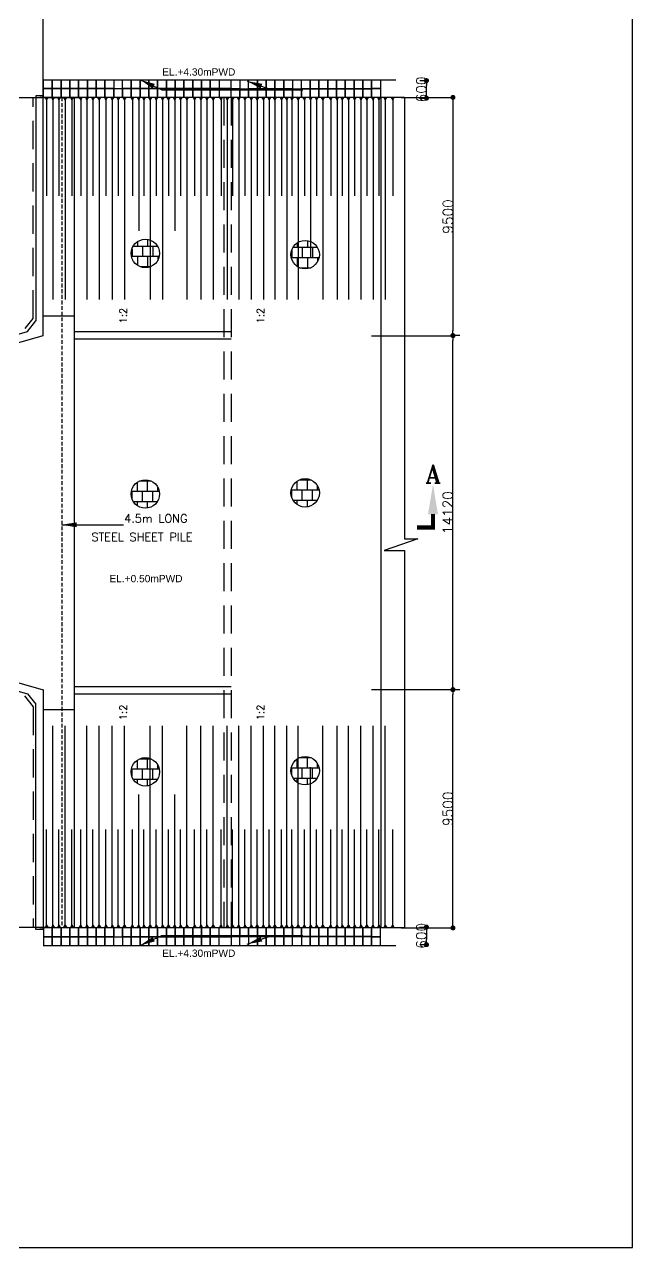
# Model space of a CAD drawing. Header units: metres. Extents: x -98554 to 27544620, y -161930 to 5264560.
# Drawn here: x -18465 to 5763, y 246363 to 295119 of the extents above; entities that cross this region are included whole.
import ezdxf

# ---------------------------------------------------------------- set-up
doc = ezdxf.new("R2010")
doc.units = ezdxf.units.M
doc.header["$LTSCALE"] = 15
doc.header["$MEASUREMENT"] = 0
for name, pattern in [('2-2', [50, 25, -25]), ('DASHED', [0.75, 0.5, -0.25]), ('DASHED2', [0.375, 0.25, -0.125])]:
    doc.linetypes.add(name, pattern=pattern)
doc.layers.get('0').update_dxf_attribs({"linetype": 'CONTINUOUS'})
doc.layers.get('Defpoints').update_dxf_attribs({"linetype": 'CONTINUOUS'})
for name, color, linetype in [('Dotted line', 7, 'DASHED'), ('LINE', 7, 'CONTINUOUS'), ('SLOPECON', 12, 'CONTINUOUS')]:
    doc.layers.add(name, color=color, linetype=linetype)
doc.layers.add('lline', color=102, linetype='CONTINUOUS', lineweight=20)
doc.layers.add('Rod', color=245, linetype='CONTINUOUS', lineweight=40)
doc.styles.add('BIG', font='ROMANT.SHX')
doc.styles.add('NASIR', font='romant.shx')
doc.styles.add('ROMAN_SIMPLEX', font='ROMANS')
doc.styles.get("Standard").update_dxf_attribs({"font": 'arial.ttf'})
doc.dimstyles.new('3', dxfattribs={"dimtxt": 225, "dimasz": 150, "dimexe": 225, "dimexo": 610, "dimgap": 9, "dimtad": 0, "dimdec": 0, "dimzin": 0, "dimdsep": 46, "dimtxsty": 'Standard', "dimblk": 'DOT', "dimcen": 0, "dimclrd": 5, "dimclrt": 1, "dimadec": 0, "dimazin": 0, "dimtfac": 1, "dimtdec": 0, "dimtofl": 0, "dimtmove": 2, "dimatfit": 3, "dimfxl": 1, "dimtolj": 1, "dimtzin": 0, "dimarcsym": 0})
doc.dimstyles.new('ISO-25', dxfattribs={"dimtxt": 250, "dimasz": 2.5, "dimexe": 1.25, "dimexo": 0.625, "dimtad": 1, "dimtxsty": 'BIG', "dimcen": 2.5, "dimadec": 0, "dimazin": 0, "dimtfac": 1, "dimtmove": 0, "dimatfit": 3, "dimfxl": 1, "dimarcsym": 0})
doc.dimstyles.get("Standard").update_dxf_attribs({"dimtxt": 250, "dimasz": 2, "dimexe": 0.18, "dimexo": 0.0625, "dimgap": 0.09, "dimtad": 0, "dimtih": 1, "dimtoh": 1, "dimzin": 0, "dimdsep": 46, "dimtxsty": 'ROMAN_SIMPLEX', "dimcen": 0.09, "dimadec": 0, "dimazin": 0, "dimtfac": 1, "dimtofl": 0, "dimtmove": 0, "dimatfit": 3, "dimfxl": 1, "dimtolj": 1, "dimtzin": 0, "dimarcsym": 0})

# ---------------------------------------------------------------- blocks, each defined once
blk = doc.blocks.new('_Dot')
at = {"color": 0, "linetype": 'ByBlock', "lineweight": -2}
blk.add_line((-0.5, 0), (-1, 0), dxfattribs=at)
at = {"color": 0, "linetype": 'ByBlock', "const_width": 0.5}
blk.add_lwpolyline([(-0.25, 0, 1), (0.25, 0, 1)], format="xyb", close=True, dxfattribs=at)
blk = doc.blocks.new('*D3032')
at = {"color": 0, "lineweight": -2}
for p, q in [((-2721, 259137), (-2446, 259137)), ((-2447, 258937), (-2447, 258637)), ((-2712, 258437), (-2446, 258437))]:
    blk.add_line(p, q, dxfattribs=at)
at = {"layer": 'Defpoints', "color": 0}
for p in [(-2721, 259137), (-2712, 258437), (-2447, 258437)]:
    blk.add_point(p, dxfattribs=at)
at = {"color": 0, "lineweight": -2, "xscale": 200, "yscale": 200, "zscale": 200}
for p, rotation in [((-2447, 259137), 90), ((-2447, 258437), 270)]:
    blk.add_blockref('_Dot', p, dxfattribs=dict(at, rotation=rotation))
at = {"color": 0, "insert": (-2648, 258787), "char_height": 400, "attachment_point": 5, "rotation": 90, "style": 'BIG'}
blk.add_mtext('600', dxfattribs=at)
blk = doc.blocks.new('*X11')
at = {"color": 0}
for p, q in [((19840, 640), (19840, 912)), ((19924, 960), (20274, 960)), ((20000, 960), (20000, 985)), ((20160, 640), (20160, 960)), ((20480, 640), (20480, 781)), ((19664, 640), (20535, 640)), ((19680, 403), (19680, 640)), ((20000, 320), (20000, 640)), ((20320, 320), (20320, 640)), ((19720, 320), (20479, 320)), ((19840, 190), (19840, 320)), ((20160, 111), (20160, 320))]:
    blk.add_line(p, q, dxfattribs=at)
blk = doc.blocks.new('*D3030')
at = {"color": 0, "lineweight": -2}
for p, q in [((-4633, 268605), (-1391, 268605)), ((-1392, 259305), (-1392, 268405)), ((-3449, 259105), (-1391, 259105))]:
    blk.add_line(p, q, dxfattribs=at)
at = {"layer": 'Defpoints', "color": 0}
for p in [(-4633, 268605), (-1392, 268605), (-3449, 259105)]:
    blk.add_point(p, dxfattribs=at)
at = {"color": 0, "lineweight": -2, "xscale": 200, "yscale": 200, "zscale": 200}
for p, rotation in [((-1392, 268605), 90), ((-1392, 259105), 270)]:
    blk.add_blockref('_Dot', p, dxfattribs=dict(at, rotation=rotation))
at = {"color": 0, "insert": (-1593, 263855), "char_height": 400, "attachment_point": 5, "rotation": 90, "style": 'BIG'}
blk.add_mtext('9500', dxfattribs=at)
blk = doc.blocks.new('*D3031')
at = {"color": 0, "lineweight": -2}
for p, q in [((-2712, 292880), (-2446, 292880)), ((-2447, 292381), (-2447, 292680)), ((-2721, 292181), (-2446, 292181))]:
    blk.add_line(p, q, dxfattribs=at)
at = {"layer": 'Defpoints', "color": 0}
for p in [(-2712, 292880), (-2447, 292880), (-2721, 292181)]:
    blk.add_point(p, dxfattribs=at)
at = {"color": 0, "lineweight": -2, "xscale": 200, "yscale": 200, "zscale": 200}
for p, rotation in [((-2447, 292880), 90), ((-2447, 292181), 270)]:
    blk.add_blockref('_Dot', p, dxfattribs=dict(at, rotation=rotation))
at = {"color": 0, "insert": (-2648, 292530), "char_height": 400, "attachment_point": 5, "rotation": 90, "style": 'BIG'}
blk.add_mtext('600', dxfattribs=at)
blk = doc.blocks.new('*D3028')
at = {"color": 0, "lineweight": -2}
for p, q in [((-1124, 282719), (-1396, 282719)), ((-1395, 268799), (-1395, 282519)), ((-1124, 268599), (-1396, 268599))]:
    blk.add_line(p, q, dxfattribs=at)
at = {"layer": 'Defpoints', "color": 0}
for p in [(-1395, 282719), (-1124, 282719), (-1124, 268599)]:
    blk.add_point(p, dxfattribs=at)
at = {"color": 0, "lineweight": -2, "xscale": 200, "yscale": 200, "zscale": 200}
for p, rotation in [((-1395, 282719), 90), ((-1395, 268599), 270)]:
    blk.add_blockref('_Dot', p, dxfattribs=dict(at, rotation=rotation))
at = {"color": 0, "insert": (-1595, 275659), "char_height": 400, "attachment_point": 5, "rotation": 90, "style": 'BIG'}
blk.add_mtext('14120', dxfattribs=at)
blk = doc.blocks.new('*D3029')
at = {"color": 0, "lineweight": -2}
for p, q in [((-3449, 292212), (-1391, 292212)), ((-1392, 292012), (-1392, 282912)), ((-4633, 282712), (-1391, 282712))]:
    blk.add_line(p, q, dxfattribs=at)
at = {"layer": 'Defpoints', "color": 0}
for p in [(-3449, 292212), (-4633, 282712), (-1392, 282712)]:
    blk.add_point(p, dxfattribs=at)
at = {"color": 0, "lineweight": -2, "xscale": 200, "yscale": 200, "zscale": 200}
for p, rotation in [((-1392, 292212), 90), ((-1392, 282712), 270)]:
    blk.add_blockref('_Dot', p, dxfattribs=dict(at, rotation=rotation))
at = {"color": 0, "insert": (-1593, 287462), "char_height": 400, "attachment_point": 5, "rotation": 90, "style": 'BIG'}
blk.add_mtext('9500', dxfattribs=at)
blk = doc.blocks.new('*D3107')
at = {"layer": 'Defpoints', "color": 0, "ltscale": 20}
for p in [(-17719, 295714), (-57448, 287787), (-17719, 287787)]:
    blk.add_point(p, dxfattribs=at)
at = {"layer": 'LINE', "color": 0, "lineweight": -2, "ltscale": 20}
for p, q in [((-57448, 287787), (-57448, 295715)), ((-57446, 295714), (-38441, 295714)), ((-17721, 295714), (-36726, 295714)), ((-17719, 287787), (-17719, 295715))]:
    blk.add_line(p, q, dxfattribs=at)
at = {"layer": 'LINE', "color": 0, "ltscale": 20}
for points in [[(-57446, 295715), (-57446, 295714), (-57448, 295714)], [(-17721, 295715), (-17721, 295714), (-17719, 295714)]]:
    blk.add_solid(points, dxfattribs=at)
at = {"layer": 'LINE', "color": 0, "ltscale": 20, "insert": (-37583, 295714), "char_height": 250, "attachment_point": 5, "style": 'ROMAN_SIMPLEX'}
blk.add_mtext('\\A1;39729.67', dxfattribs=at)

msp = doc.modelspace()

# ---------------------------------------------------------------- linework, layer by layer
for points in [[(-17718.6, 292912.296), (-3674.205, 292912.296)], [(-38875.892, 292212.334), (-16269.954, 292212.334)], [(-16487.114, 292212.271), (-16487.114, 259139.979)], [(-4272.32, 292212.234), (-4272.32, 259101.91)], [(-3323.595, 292212.231), (-3323.595, 274615.264)], [(-32625.989, 278752.468), (-18346.967, 282885.116)], [(-16487.114, 282883.387), (-10230.436, 282883.387)], [(-32625.989, 278452.219), (-17719.428, 282718.679)], [(-16487.114, 282585.429), (-10231.061, 282585.429)], [(-3323.595, 276785.807), (-3323.595, 274615.264)], [(-3323.595, 274145.698), (-3323.595, 259105.127)], [(-32835.689, 272925.158), (-17719.428, 268598.679)], [(-32835.689, 272625.582), (-18346.967, 268432.243)], [(-16487.114, 268731.929), (-10231.061, 268731.929)], [(-16487.114, 268433.971), (-10230.436, 268433.971)], [(-40222.099, 259128.054), (-17469.954, 259128.054)]]:
    msp.add_lwpolyline(points)
at = {"linetype": '2-2', "ltscale": 2000}
for points in [[(-17359.611, 292562.296), (-17709.611, 292562.296), (-17709.611, 292912.296), (-17359.611, 292912.296), (-17359.611, 292562.296)], [(-17359.611, 292212.296), (-17709.611, 292212.296), (-17709.611, 292562.296), (-17359.611, 292562.296), (-17359.611, 292212.296)], [(-17009.611, 292562.296), (-17359.611, 292562.296), (-17359.611, 292912.296), (-17009.611, 292912.296), (-17009.611, 292562.296)], [(-17009.611, 292212.296), (-17359.611, 292212.296), (-17359.611, 292562.296), (-17009.611, 292562.296), (-17009.611, 292212.296)], [(-16659.611, 292562.296), (-17009.611, 292562.296), (-17009.611, 292912.296), (-16659.611, 292912.296), (-16659.611, 292562.296)], [(-16659.611, 292212.296), (-17009.611, 292212.296), (-17009.611, 292562.296), (-16659.611, 292562.296), (-16659.611, 292212.296)], [(-16309.611, 292562.296), (-16659.611, 292562.296), (-16659.611, 292912.296), (-16309.611, 292912.296), (-16309.611, 292562.296)], [(-16309.611, 292212.296), (-16659.611, 292212.296), (-16659.611, 292562.296), (-16309.611, 292562.296), (-16309.611, 292212.296)], [(-15959.611, 292562.296), (-16309.611, 292562.296), (-16309.611, 292912.296), (-15959.611, 292912.296), (-15959.611, 292562.296)], [(-15959.611, 292212.296), (-16309.611, 292212.296), (-16309.611, 292562.296), (-15959.611, 292562.296), (-15959.611, 292212.296)], [(-15609.611, 292562.296), (-15959.611, 292562.296), (-15959.611, 292912.296), (-15609.611, 292912.296), (-15609.611, 292562.296)], [(-15609.611, 292212.296), (-15959.611, 292212.296), (-15959.611, 292562.296), (-15609.611, 292562.296), (-15609.611, 292212.296)], [(-15259.611, 292562.296), (-15609.611, 292562.296), (-15609.611, 292912.296), (-15259.611, 292912.296), (-15259.611, 292562.296)], [(-15259.611, 292212.296), (-15609.611, 292212.296), (-15609.611, 292562.296), (-15259.611, 292562.296), (-15259.611, 292212.296)], [(-14909.611, 292562.296), (-15259.611, 292562.296), (-15259.611, 292912.296), (-14909.611, 292912.296), (-14909.611, 292562.296)], [(-14909.611, 292212.296), (-15259.611, 292212.296), (-15259.611, 292562.296), (-14909.611, 292562.296), (-14909.611, 292212.296)], [(-14559.611, 292212.296), (-14909.611, 292212.296), (-14909.611, 292562.296), (-14559.611, 292562.296), (-14559.611, 292212.296)], [(-14209.611, 292562.296), (-14559.611, 292562.296), (-14559.611, 292912.296), (-14209.611, 292912.296), (-14209.611, 292562.296)], [(-14209.611, 292212.296), (-14559.611, 292212.296), (-14559.611, 292562.296), (-14209.611, 292562.296), (-14209.611, 292212.296)], [(-13859.611, 292562.296), (-14209.611, 292562.296), (-14209.611, 292912.296), (-13859.611, 292912.296), (-13859.611, 292562.296)], [(-13859.611, 292212.296), (-14209.611, 292212.296), (-14209.611, 292562.296), (-13859.611, 292562.296), (-13859.611, 292212.296)], [(-13509.611, 292562.296), (-13859.611, 292562.296), (-13859.611, 292912.296), (-13509.611, 292912.296), (-13509.611, 292562.296)], [(-13509.611, 292212.296), (-13859.611, 292212.296), (-13859.611, 292562.296), (-13509.611, 292562.296), (-13509.611, 292212.296)], [(-13159.611, 292562.296), (-13509.611, 292562.296), (-13509.611, 292912.296), (-13159.611, 292912.296), (-13159.611, 292562.296)], [(-13159.611, 292212.296), (-13509.611, 292212.296), (-13509.611, 292562.296), (-13159.611, 292562.296), (-13159.611, 292212.296)], [(-12809.611, 292562.296), (-13159.611, 292562.296), (-13159.611, 292912.296), (-12809.611, 292912.296), (-12809.611, 292562.296)], [(-12809.611, 292212.296), (-13159.611, 292212.296), (-13159.611, 292562.296), (-12809.611, 292562.296), (-12809.611, 292212.296)], [(-12459.611, 292562.296), (-12809.611, 292562.296), (-12809.611, 292912.296), (-12459.611, 292912.296), (-12459.611, 292562.296)], [(-12459.611, 292212.296), (-12809.611, 292212.296), (-12809.611, 292562.296), (-12459.611, 292562.296), (-12459.611, 292212.296)], [(-12110.538, 292562.296), (-12460.538, 292562.296), (-12460.538, 292912.296), (-12110.538, 292912.296), (-12110.538, 292562.296)], [(-12110.538, 292212.296), (-12460.538, 292212.296), (-12460.538, 292562.296), (-12110.538, 292562.296), (-12110.538, 292212.296)], [(-11760.538, 292562.296), (-12110.538, 292562.296), (-12110.538, 292912.296), (-11760.538, 292912.296), (-11760.538, 292562.296)], [(-11760.538, 292212.296), (-12110.538, 292212.296), (-12110.538, 292562.296), (-11760.538, 292562.296), (-11760.538, 292212.296)], [(-11410.538, 292562.296), (-11760.538, 292562.296), (-11760.538, 292912.296), (-11410.538, 292912.296), (-11410.538, 292562.296)], [(-11410.538, 292212.296), (-11760.538, 292212.296), (-11760.538, 292562.296), (-11410.538, 292562.296), (-11410.538, 292212.296)], [(-11060.538, 292562.296), (-11410.538, 292562.296), (-11410.538, 292912.296), (-11060.538, 292912.296), (-11060.538, 292562.296)], [(-11060.538, 292212.296), (-11410.538, 292212.296), (-11410.538, 292562.296), (-11060.538, 292562.296), (-11060.538, 292212.296)], [(-10233.378, 292562.296), (-11060.538, 292562.296), (-11060.538, 292912.296), (-10710.538, 292912.296), (-10710.538, 292562.296)], [(-10710.538, 292212.296), (-11060.538, 292212.296), (-11060.538, 292562.296), (-10710.538, 292562.296), (-10710.538, 292212.296)], [(-9883.378, 292559.241), (-10233.378, 292559.241), (-10233.378, 292909.241), (-9883.378, 292909.241), (-9883.378, 292559.241)], [(-9883.378, 292209.241), (-10233.378, 292209.241), (-10233.378, 292559.241), (-9883.378, 292559.241), (-9883.378, 292209.241)], [(-9533.378, 292209.241), (-9883.378, 292209.241), (-9883.378, 292559.241), (-9533.378, 292559.241), (-9533.378, 292209.241)], [(-9183.378, 292559.241), (-9533.378, 292559.241), (-9533.378, 292909.241), (-9183.378, 292909.241), (-9183.378, 292559.241)], [(-9183.378, 292209.241), (-9533.378, 292209.241), (-9533.378, 292559.241), (-9183.378, 292559.241), (-9183.378, 292209.241)], [(-8833.378, 292559.241), (-9183.378, 292559.241), (-9183.378, 292909.241), (-8833.378, 292909.241), (-8833.378, 292559.241)], [(-8833.378, 292209.241), (-9183.378, 292209.241), (-9183.378, 292559.241), (-8833.378, 292559.241), (-8833.378, 292209.241)], [(-8483.378, 292559.241), (-8833.378, 292559.241), (-8833.378, 292909.241), (-8483.378, 292909.241), (-8483.378, 292559.241)], [(-8483.378, 292209.241), (-8833.378, 292209.241), (-8833.378, 292559.241), (-8483.378, 292559.241), (-8483.378, 292209.241)], [(-8133.378, 292559.241), (-8483.378, 292559.241), (-8483.378, 292909.241), (-8133.378, 292909.241), (-8133.378, 292559.241)], [(-8133.378, 292209.241), (-8483.378, 292209.241), (-8483.378, 292559.241), (-8133.378, 292559.241), (-8133.378, 292209.241)], [(-7783.378, 292559.241), (-8133.378, 292559.241), (-8133.378, 292909.241), (-7783.378, 292909.241), (-7783.378, 292559.241)], [(-7783.378, 292209.241), (-8133.378, 292209.241), (-8133.378, 292559.241), (-7783.378, 292559.241), (-7783.378, 292209.241)], [(-7433.378, 292209.241), (-7783.378, 292209.241), (-7783.378, 292559.241), (-7433.378, 292559.241), (-7433.378, 292209.241)], [(-7083.378, 292559.241), (-7433.378, 292559.241), (-7433.378, 292909.241), (-7083.378, 292909.241), (-7083.378, 292559.241)], [(-7083.378, 292209.241), (-7433.378, 292209.241), (-7433.378, 292559.241), (-7083.378, 292559.241), (-7083.378, 292209.241)], [(-6733.378, 292559.241), (-7083.378, 292559.241), (-7083.378, 292909.241), (-6733.378, 292909.241), (-6733.378, 292559.241)], [(-6733.378, 292209.241), (-7083.378, 292209.241), (-7083.378, 292559.241), (-6733.378, 292559.241), (-6733.378, 292209.241)], [(-6383.378, 292559.241), (-6733.378, 292559.241), (-6733.378, 292909.241), (-6383.378, 292909.241), (-6383.378, 292559.241)], [(-6383.378, 292209.241), (-6733.378, 292209.241), (-6733.378, 292559.241), (-6383.378, 292559.241), (-6383.378, 292209.241)], [(-6033.378, 292559.241), (-6383.378, 292559.241), (-6383.378, 292909.241), (-6033.378, 292909.241), (-6033.378, 292559.241)], [(-6033.378, 292209.241), (-6383.378, 292209.241), (-6383.378, 292559.241), (-6033.378, 292559.241), (-6033.378, 292209.241)], [(-5683.378, 292559.241), (-6033.378, 292559.241), (-6033.378, 292909.241), (-5683.378, 292909.241), (-5683.378, 292559.241)], [(-5683.378, 292209.241), (-6033.378, 292209.241), (-6033.378, 292559.241), (-5683.378, 292559.241), (-5683.378, 292209.241)], [(-5333.378, 292559.241), (-5683.378, 292559.241), (-5683.378, 292909.241), (-5333.378, 292909.241), (-5333.378, 292559.241)], [(-5333.378, 292209.241), (-5683.378, 292209.241), (-5683.378, 292559.241), (-5333.378, 292559.241), (-5333.378, 292209.241)], [(-4983.378, 292559.241), (-5333.378, 292559.241), (-5333.378, 292909.241), (-4983.378, 292909.241), (-4983.378, 292559.241)], [(-4983.378, 292209.241), (-5333.378, 292209.241), (-5333.378, 292559.241), (-4983.378, 292559.241), (-4983.378, 292209.241)], [(-4633.378, 292559.241), (-4983.378, 292559.241), (-4983.378, 292909.241), (-4633.378, 292909.241), (-4633.378, 292559.241)], [(-4633.378, 292209.241), (-4983.378, 292209.241), (-4983.378, 292559.241), (-4633.378, 292559.241), (-4633.378, 292209.241)], [(-4283.378, 292562.511), (-4633.378, 292562.511), (-4633.378, 292912.511), (-4283.378, 292912.511), (-4283.378, 292562.511)], [(-4283.378, 292212.511), (-4633.378, 292212.511), (-4633.378, 292562.511), (-4283.378, 292562.511), (-4283.378, 292212.511)], [(-17718.6, 283505.461), (-16487.114, 283505.461)], [(-3323.595, 274615.264), (-2790.971, 274615.264), (-4127.028, 274145.698), (-3323.595, 274145.698)], [(-17718.6, 267811.898), (-16487.114, 267811.898)], [(-17359.611, 259105.062), (-17709.611, 259105.062), (-17709.611, 258755.062), (-17359.611, 258755.062), (-17359.611, 259105.062)], [(-17009.611, 259105.062), (-17359.611, 259105.062), (-17359.611, 258755.062), (-17009.611, 258755.062), (-17009.611, 259105.062)], [(-16659.611, 259105.062), (-17009.611, 259105.062), (-17009.611, 258755.062), (-16659.611, 258755.062), (-16659.611, 259105.062)], [(-16309.611, 259105.062), (-16659.611, 259105.062), (-16659.611, 258755.062), (-16309.611, 258755.062), (-16309.611, 259105.062)], [(-15959.611, 259105.062), (-16309.611, 259105.062), (-16309.611, 258755.062), (-15959.611, 258755.062), (-15959.611, 259105.062)], [(-15609.611, 259105.062), (-15959.611, 259105.062), (-15959.611, 258755.062), (-15609.611, 258755.062), (-15609.611, 259105.062)], [(-15259.611, 259105.062), (-15609.611, 259105.062), (-15609.611, 258755.062), (-15259.611, 258755.062), (-15259.611, 259105.062)], [(-14909.611, 259105.062), (-15259.611, 259105.062), (-15259.611, 258755.062), (-14909.611, 258755.062), (-14909.611, 259105.062)], [(-14559.611, 259105.062), (-14909.611, 259105.062), (-14909.611, 258755.062), (-14559.611, 258755.062), (-14559.611, 259105.062)], [(-14209.611, 259105.062), (-14559.611, 259105.062), (-14559.611, 258755.062), (-14209.611, 258755.062), (-14209.611, 259105.062)], [(-13859.611, 259105.062), (-14209.611, 259105.062), (-14209.611, 258755.062), (-13859.611, 258755.062), (-13859.611, 259105.062)], [(-13509.611, 259105.062), (-13859.611, 259105.062), (-13859.611, 258755.062), (-13509.611, 258755.062), (-13509.611, 259105.062)], [(-13159.611, 259105.062), (-13509.611, 259105.062), (-13509.611, 258755.062), (-13159.611, 258755.062), (-13159.611, 259105.062)], [(-12809.611, 259105.062), (-13159.611, 259105.062), (-13159.611, 258755.062), (-12809.611, 258755.062), (-12809.611, 259105.062)], [(-12459.611, 259105.062), (-12809.611, 259105.062), (-12809.611, 258755.062), (-12459.611, 258755.062), (-12459.611, 259105.062)], [(-12110.538, 259105.062), (-12460.538, 259105.062), (-12460.538, 258755.062), (-12110.538, 258755.062), (-12110.538, 259105.062)], [(-11760.538, 259105.062), (-12110.538, 259105.062), (-12110.538, 258755.062), (-11760.538, 258755.062), (-11760.538, 259105.062)], [(-11410.538, 259105.062), (-11760.538, 259105.062), (-11760.538, 258755.062), (-11410.538, 258755.062), (-11410.538, 259105.062)], [(-11060.538, 259105.062), (-11410.538, 259105.062), (-11410.538, 258755.062), (-11060.538, 258755.062), (-11060.538, 259105.062)], [(-10710.538, 259105.062), (-11060.538, 259105.062), (-11060.538, 258755.062), (-10710.538, 258755.062), (-10710.538, 259105.062)], [(-9883.378, 259108.117), (-10233.378, 259108.117), (-10233.378, 258758.117), (-9883.378, 258758.117), (-9883.378, 259108.117)], [(-9533.378, 259108.117), (-9883.378, 259108.117), (-9883.378, 258758.117), (-9533.378, 258758.117), (-9533.378, 259108.117)], [(-9183.378, 259108.117), (-9533.378, 259108.117), (-9533.378, 258758.117), (-9183.378, 258758.117), (-9183.378, 259108.117)], [(-8833.378, 259108.117), (-9183.378, 259108.117), (-9183.378, 258758.117), (-8833.378, 258758.117), (-8833.378, 259108.117)], [(-8483.378, 259108.117), (-8833.378, 259108.117), (-8833.378, 258758.117), (-8483.378, 258758.117), (-8483.378, 259108.117)], [(-8133.378, 259108.117), (-8483.378, 259108.117), (-8483.378, 258758.117), (-8133.378, 258758.117), (-8133.378, 259108.117)], [(-7783.378, 259108.117), (-8133.378, 259108.117), (-8133.378, 258758.117), (-7783.378, 258758.117), (-7783.378, 259108.117)], [(-7433.378, 259108.117), (-7783.378, 259108.117), (-7783.378, 258758.117), (-7433.378, 258758.117), (-7433.378, 259108.117)], [(-7083.378, 259108.117), (-7433.378, 259108.117), (-7433.378, 258758.117), (-7083.378, 258758.117), (-7083.378, 259108.117)], [(-6733.378, 259108.117), (-7083.378, 259108.117), (-7083.378, 258758.117), (-6733.378, 258758.117), (-6733.378, 259108.117)], [(-6383.378, 259108.117), (-6733.378, 259108.117), (-6733.378, 258758.117), (-6383.378, 258758.117), (-6383.378, 259108.117)], [(-6033.378, 259108.117), (-6383.378, 259108.117), (-6383.378, 258758.117), (-6033.378, 258758.117), (-6033.378, 259108.117)], [(-5683.378, 259108.117), (-6033.378, 259108.117), (-6033.378, 258758.117), (-5683.378, 258758.117), (-5683.378, 259108.117)], [(-5333.378, 259108.117), (-5683.378, 259108.117), (-5683.378, 258758.117), (-5333.378, 258758.117), (-5333.378, 259108.117)], [(-4983.378, 259108.117), (-5333.378, 259108.117), (-5333.378, 258758.117), (-4983.378, 258758.117), (-4983.378, 259108.117)], [(-4633.378, 259108.117), (-4983.378, 259108.117), (-4983.378, 258758.117), (-4633.378, 258758.117), (-4633.378, 259108.117)], [(-4283.378, 259104.847), (-4633.378, 259104.847), (-4633.378, 258754.847), (-4283.378, 258754.847), (-4283.378, 259104.847)], [(-17359.611, 258755.062), (-17709.611, 258755.062), (-17709.611, 258405.062), (-17359.611, 258405.062), (-17359.611, 258755.062)], [(-17009.611, 258755.062), (-17359.611, 258755.062), (-17359.611, 258405.062), (-17009.611, 258405.062), (-17009.611, 258755.062)], [(-16659.611, 258755.062), (-17009.611, 258755.062), (-17009.611, 258405.062), (-16659.611, 258405.062), (-16659.611, 258755.062)], [(-16309.611, 258755.062), (-16659.611, 258755.062), (-16659.611, 258405.062), (-16309.611, 258405.062), (-16309.611, 258755.062)], [(-15959.611, 258755.062), (-16309.611, 258755.062), (-16309.611, 258405.062), (-15959.611, 258405.062), (-15959.611, 258755.062)], [(-15609.611, 258755.062), (-15959.611, 258755.062), (-15959.611, 258405.062), (-15609.611, 258405.062), (-15609.611, 258755.062)], [(-15259.611, 258755.062), (-15609.611, 258755.062), (-15609.611, 258405.062), (-15259.611, 258405.062), (-15259.611, 258755.062)], [(-14909.611, 258755.062), (-15259.611, 258755.062), (-15259.611, 258405.062), (-14909.611, 258405.062), (-14909.611, 258755.062)], [(-14209.611, 258755.062), (-14559.611, 258755.062), (-14559.611, 258405.062), (-14209.611, 258405.062), (-14209.611, 258755.062)], [(-13859.611, 258755.062), (-14209.611, 258755.062), (-14209.611, 258405.062), (-13859.611, 258405.062), (-13859.611, 258755.062)], [(-13509.611, 258755.062), (-13859.611, 258755.062), (-13859.611, 258405.062), (-13509.611, 258405.062), (-13509.611, 258755.062)], [(-13159.611, 258755.062), (-13509.611, 258755.062), (-13509.611, 258405.062), (-13159.611, 258405.062), (-13159.611, 258755.062)], [(-12809.611, 258755.062), (-13159.611, 258755.062), (-13159.611, 258405.062), (-12809.611, 258405.062), (-12809.611, 258755.062)], [(-12459.611, 258755.062), (-12809.611, 258755.062), (-12809.611, 258405.062), (-12459.611, 258405.062), (-12459.611, 258755.062)], [(-12110.538, 258755.062), (-12460.538, 258755.062), (-12460.538, 258405.062), (-12110.538, 258405.062), (-12110.538, 258755.062)], [(-11760.538, 258755.062), (-12110.538, 258755.062), (-12110.538, 258405.062), (-11760.538, 258405.062), (-11760.538, 258755.062)], [(-11410.538, 258755.062), (-11760.538, 258755.062), (-11760.538, 258405.062), (-11410.538, 258405.062), (-11410.538, 258755.062)], [(-11060.538, 258755.062), (-11410.538, 258755.062), (-11410.538, 258405.062), (-11060.538, 258405.062), (-11060.538, 258755.062)], [(-10233.378, 258755.062), (-11060.538, 258755.062), (-11060.538, 258405.062), (-10710.538, 258405.062), (-10710.538, 258755.062)], [(-9883.378, 258758.117), (-10233.378, 258758.117), (-10233.378, 258408.117), (-9883.378, 258408.117), (-9883.378, 258758.117)], [(-9183.378, 258758.117), (-9533.378, 258758.117), (-9533.378, 258408.117), (-9183.378, 258408.117), (-9183.378, 258758.117)], [(-8833.378, 258758.117), (-9183.378, 258758.117), (-9183.378, 258408.117), (-8833.378, 258408.117), (-8833.378, 258758.117)], [(-8483.378, 258758.117), (-8833.378, 258758.117), (-8833.378, 258408.117), (-8483.378, 258408.117), (-8483.378, 258758.117)], [(-8133.378, 258758.117), (-8483.378, 258758.117), (-8483.378, 258408.117), (-8133.378, 258408.117), (-8133.378, 258758.117)], [(-7783.378, 258758.117), (-8133.378, 258758.117), (-8133.378, 258408.117), (-7783.378, 258408.117), (-7783.378, 258758.117)], [(-7083.378, 258758.117), (-7433.378, 258758.117), (-7433.378, 258408.117), (-7083.378, 258408.117), (-7083.378, 258758.117)], [(-6733.378, 258758.117), (-7083.378, 258758.117), (-7083.378, 258408.117), (-6733.378, 258408.117), (-6733.378, 258758.117)], [(-6383.378, 258758.117), (-6733.378, 258758.117), (-6733.378, 258408.117), (-6383.378, 258408.117), (-6383.378, 258758.117)], [(-6033.378, 258758.117), (-6383.378, 258758.117), (-6383.378, 258408.117), (-6033.378, 258408.117), (-6033.378, 258758.117)], [(-5683.378, 258758.117), (-6033.378, 258758.117), (-6033.378, 258408.117), (-5683.378, 258408.117), (-5683.378, 258758.117)], [(-5333.378, 258758.117), (-5683.378, 258758.117), (-5683.378, 258408.117), (-5333.378, 258408.117), (-5333.378, 258758.117)], [(-4983.378, 258758.117), (-5333.378, 258758.117), (-5333.378, 258408.117), (-4983.378, 258408.117), (-4983.378, 258758.117)], [(-4633.378, 258758.117), (-4983.378, 258758.117), (-4983.378, 258408.117), (-4633.378, 258408.117), (-4633.378, 258758.117)], [(-4283.378, 258754.847), (-4633.378, 258754.847), (-4633.378, 258404.847), (-4283.378, 258404.847), (-4283.378, 258754.847)]]:
    msp.add_lwpolyline(points, dxfattribs=at)
at = {"color": 3}
msp.add_lwpolyline([(-17718.6, 258405.062), (-3674.205, 258405.062)], dxfattribs=at)
at = {"layer": 'Dotted line', "ltscale": 150}
for points in [[(-18122.076, 283399), (-18122.076, 292212.179)], [(-10525.498, 292212.253), (-10525.498, 259105.179)], [(-10231.061, 292212.252), (-10231.061, 259105.179)], [(-18122.076, 267918.358), (-18122.076, 259105.179)]]:
    msp.add_lwpolyline(points, dxfattribs=at)
at = {"layer": 'Dotted line', "linetype": '2-2', "ltscale": 2000}
for points in [[(-17718.6, 282709.579), (-17718.6, 292274.61), (-18018.6, 292274.61), (-18018.494, 283299.798)], [(-17718.6, 268607.779), (-17718.6, 259042.748), (-18018.6, 259042.748), (-18018.494, 268017.56)]]:
    msp.add_lwpolyline(points, dxfattribs=at)
at = {"layer": 'Dotted line', "linetype": 'DASHED2', "lineweight": 30, "ltscale": 40}
msp.add_lwpolyline([(-16970.354, 292212.273), (-16970.354, 259105.179)], dxfattribs=at)
at = {"layer": 'Dotted line', "ltscale": 500}
for points in [[(-18435.19, 283003.708), (-18122.076, 283399)], [(-18465.091, 268351.4), (-18122.076, 267918.358)]]:
    msp.add_lwpolyline(points, dxfattribs=at)
at = {"layer": 'LINE', "color": 3, "lineweight": 30, "ltscale": 20}
msp.add_lwpolyline([(-83711.392, 246362.865), (5763.081, 246362.865), (5763.081, 320354.19), (-83711.392, 320354.19)], close=True, dxfattribs=at)
at = {"layer": 'LINE', "linetype": '2-2', "ltscale": 2000}
for points in [[(-10666.264, 292562.296), (-10233.378, 292562.296)], [(-18346.967, 282885.116), (-18018.494, 283299.798)], [(-18346.967, 268432.243), (-18018.494, 268017.56)], [(-10666.264, 258755.062), (-10233.378, 258755.062)]]:
    msp.add_lwpolyline(points, dxfattribs=at)
at = {"layer": 'LINE'}
for points in [[(-17639.849, 292209.809), (-17581.061, 292103.661), (-17518.183, 292209.809)], [(-17389.701, 292209.809), (-17330.913, 292103.661), (-17268.034, 292209.809)], [(-17154.205, 292212.296), (-17095.417, 292106.149), (-17032.539, 292212.296)], [(-16904.057, 292212.296), (-16845.268, 292106.149), (-16782.39, 292212.296)], [(-16631.249, 292209.809), (-16572.461, 292103.661), (-16509.582, 292209.809)], [(-16284.688, 292209.809), (-16225.9, 292103.661), (-16163.022, 292209.809)], [(-16034.539, 292209.809), (-15975.751, 292103.661), (-15912.873, 292209.809)], [(-15799.044, 292212.296), (-15740.256, 292106.149), (-15677.377, 292212.296)], [(-15548.895, 292212.296), (-15490.107, 292106.149), (-15427.229, 292212.296)], [(-15276.087, 292209.809), (-15217.299, 292103.661), (-15154.421, 292209.809)], [(-15025.939, 292209.809), (-14967.151, 292103.661), (-14904.273, 292209.809)], [(-14790.443, 292212.296), (-14731.655, 292106.149), (-14668.777, 292212.296)], [(-14540.295, 292212.296), (-14481.507, 292106.149), (-14418.628, 292212.296)], [(-14223.857, 292209.809), (-14165.069, 292103.661), (-14102.19, 292209.809)], [(-13973.708, 292209.809), (-13914.92, 292103.661), (-13852.042, 292209.809)], [(-13768.562, 292212.296), (-13709.774, 292106.149), (-13646.896, 292212.296)], [(-13518.414, 292212.296), (-13459.625, 292106.149), (-13396.747, 292212.296)], [(-13272.8, 292212.296), (-13214.012, 292106.149), (-13151.134, 292212.296)], [(-13022.652, 292212.296), (-12963.864, 292106.149), (-12900.985, 292212.296)], [(-12787.153, 292212.296), (-12728.365, 292106.149), (-12665.487, 292212.296)], [(-12537.005, 292212.296), (-12478.217, 292106.149), (-12415.338, 292212.296)], [(-12301.509, 292209.809), (-12242.721, 292103.661), (-12179.843, 292209.809)], [(-12051.36, 292209.809), (-11992.572, 292103.661), (-11929.694, 292209.809)], [(-11743.591, 292209.809), (-11684.803, 292103.661), (-11621.925, 292209.809)], [(-11493.443, 292209.809), (-11434.655, 292103.661), (-11371.776, 292209.809)], [(-11257.947, 292212.296), (-11199.159, 292106.149), (-11136.281, 292212.296)], [(-11007.798, 292212.296), (-10949.01, 292106.149), (-10886.132, 292212.296)], [(-10691.361, 292209.809), (-10632.572, 292103.661), (-10569.694, 292209.809)], [(-10441.212, 292209.809), (-10382.424, 292103.661), (-10319.546, 292209.809)], [(-10236.066, 292212.296), (-10177.278, 292106.149), (-10114.399, 292212.296)], [(-9985.917, 292212.296), (-9927.129, 292106.149), (-9864.251, 292212.296)], [(-9740.304, 292212.296), (-9681.516, 292106.149), (-9618.638, 292212.296)], [(-9490.156, 292212.296), (-9431.367, 292106.149), (-9368.489, 292212.296)], [(-9254.657, 292212.296), (-9195.869, 292106.149), (-9132.991, 292212.296)], [(-9004.508, 292212.296), (-8945.72, 292106.149), (-8882.842, 292212.296)], [(-8769.013, 292209.809), (-8710.225, 292103.661), (-8647.346, 292209.809)], [(-8549.623, 292205.968), (-8490.834, 292099.82), (-8427.956, 292205.968)], [(-8276.334, 292209.809), (-8217.546, 292103.661), (-8154.668, 292209.809)], [(-8074.542, 292205.968), (-8015.754, 292099.82), (-7952.876, 292205.968)], [(-7869.905, 292209.809), (-7811.116, 292103.661), (-7748.238, 292209.809)], [(-7619.756, 292209.809), (-7560.968, 292103.661), (-7498.09, 292209.809)], [(-7372.461, 292209.809), (-7313.673, 292103.661), (-7250.795, 292209.809)], [(-7122.313, 292209.809), (-7063.524, 292103.661), (-7000.646, 292209.809)], [(-6886.817, 292212.296), (-6828.029, 292106.149), (-6765.15, 292212.296)], [(-6636.668, 292212.296), (-6577.88, 292106.149), (-6515.002, 292212.296)], [(-6320.23, 292209.809), (-6261.442, 292103.661), (-6198.564, 292209.809)], [(-6070.082, 292209.809), (-6011.294, 292103.661), (-5948.415, 292209.809)], [(-5864.935, 292212.296), (-5806.147, 292106.149), (-5743.269, 292212.296)], [(-5614.787, 292212.296), (-5555.999, 292106.149), (-5493.121, 292212.296)], [(-5369.174, 292212.296), (-5310.386, 292106.149), (-5247.507, 292212.296)], [(-5119.025, 292212.296), (-5060.237, 292106.149), (-4997.359, 292212.296)], [(-4883.527, 292212.296), (-4824.739, 292106.149), (-4761.86, 292212.296)], [(-4633.378, 292212.296), (-4574.59, 292106.149), (-4511.712, 292212.296)], [(-4397.882, 292209.809), (-4339.094, 292103.661), (-4276.216, 292209.809)], [(-4147.734, 292209.809), (-4088.946, 292103.661), (-4026.068, 292209.809)], [(-3852.797, 292209.809), (-3794.009, 292103.661), (-3731.131, 292209.809)], [(-17639.849, 259107.55), (-17581.061, 259213.697), (-17518.183, 259107.55)], [(-17389.701, 259107.55), (-17330.913, 259213.697), (-17268.034, 259107.55)], [(-17154.205, 259105.062), (-17095.417, 259211.21), (-17032.539, 259105.062)], [(-16904.057, 259105.062), (-16845.268, 259211.21), (-16782.39, 259105.062)], [(-16631.249, 259107.55), (-16572.461, 259213.697), (-16509.582, 259107.55)], [(-16284.688, 259107.55), (-16225.9, 259213.697), (-16163.022, 259107.55)], [(-16034.539, 259107.55), (-15975.751, 259213.697), (-15912.873, 259107.55)], [(-15799.044, 259105.062), (-15740.256, 259211.21), (-15677.377, 259105.062)], [(-15548.895, 259105.062), (-15490.107, 259211.21), (-15427.229, 259105.062)], [(-15276.087, 259107.55), (-15217.299, 259213.697), (-15154.421, 259107.55)], [(-15025.939, 259107.55), (-14967.151, 259213.697), (-14904.273, 259107.55)], [(-14790.443, 259105.062), (-14731.655, 259211.21), (-14668.777, 259105.062)], [(-14540.295, 259105.062), (-14481.507, 259211.21), (-14418.628, 259105.062)], [(-14223.857, 259107.55), (-14165.069, 259213.697), (-14102.19, 259107.55)], [(-13973.708, 259107.55), (-13914.92, 259213.697), (-13852.042, 259107.55)], [(-13768.562, 259105.062), (-13709.774, 259211.21), (-13646.896, 259105.062)], [(-13518.414, 259105.062), (-13459.625, 259211.21), (-13396.747, 259105.062)], [(-13272.8, 259105.062), (-13214.012, 259211.21), (-13151.134, 259105.062)], [(-13022.652, 259105.062), (-12963.864, 259211.21), (-12900.985, 259105.062)], [(-12787.153, 259105.062), (-12728.365, 259211.21), (-12665.487, 259105.062)], [(-12537.005, 259105.062), (-12478.217, 259211.21), (-12415.338, 259105.062)], [(-12301.509, 259107.55), (-12242.721, 259213.697), (-12179.843, 259107.55)], [(-12051.36, 259107.55), (-11992.572, 259213.697), (-11929.694, 259107.55)], [(-11743.591, 259107.55), (-11684.803, 259213.697), (-11621.925, 259107.55)], [(-11493.443, 259107.55), (-11434.655, 259213.697), (-11371.776, 259107.55)], [(-11257.947, 259105.062), (-11199.159, 259211.21), (-11136.281, 259105.062)], [(-11007.798, 259105.062), (-10949.01, 259211.21), (-10886.132, 259105.062)], [(-10691.361, 259107.55), (-10632.572, 259213.697), (-10569.694, 259107.55)], [(-10441.212, 259107.55), (-10382.424, 259213.697), (-10319.546, 259107.55)], [(-10236.066, 259105.062), (-10177.278, 259211.21), (-10114.399, 259105.062)], [(-9985.917, 259105.062), (-9927.129, 259211.21), (-9864.251, 259105.062)], [(-9740.304, 259105.062), (-9681.516, 259211.21), (-9618.638, 259105.062)], [(-9490.156, 259105.062), (-9431.367, 259211.21), (-9368.489, 259105.062)], [(-9254.657, 259105.062), (-9195.869, 259211.21), (-9132.991, 259105.062)], [(-9004.508, 259105.062), (-8945.72, 259211.21), (-8882.842, 259105.062)], [(-8769.013, 259107.55), (-8710.225, 259213.697), (-8647.346, 259107.55)], [(-8549.623, 259111.391), (-8490.834, 259217.538), (-8427.956, 259111.391)], [(-8276.334, 259107.55), (-8217.546, 259213.697), (-8154.668, 259107.55)], [(-8074.542, 259111.391), (-8015.754, 259217.538), (-7952.876, 259111.391)], [(-7869.905, 259107.55), (-7811.116, 259213.697), (-7748.238, 259107.55)], [(-7619.756, 259107.55), (-7560.968, 259213.697), (-7498.09, 259107.55)], [(-7372.461, 259107.55), (-7313.673, 259213.697), (-7250.795, 259107.55)], [(-7122.313, 259107.55), (-7063.524, 259213.697), (-7000.646, 259107.55)], [(-6886.817, 259105.062), (-6828.029, 259211.21), (-6765.15, 259105.062)], [(-6636.668, 259105.062), (-6577.88, 259211.21), (-6515.002, 259105.062)], [(-6320.23, 259107.55), (-6261.442, 259213.697), (-6198.564, 259107.55)], [(-6070.082, 259107.55), (-6011.294, 259213.697), (-5948.415, 259107.55)], [(-5864.935, 259105.062), (-5806.147, 259211.21), (-5743.269, 259105.062)], [(-5614.787, 259105.062), (-5555.999, 259211.21), (-5493.121, 259105.062)], [(-5369.174, 259105.062), (-5310.386, 259211.21), (-5247.507, 259105.062)], [(-5119.025, 259105.062), (-5060.237, 259211.21), (-4997.359, 259105.062)], [(-4883.527, 259105.062), (-4824.739, 259211.21), (-4761.86, 259105.062)], [(-4633.378, 259105.062), (-4574.59, 259211.21), (-4511.712, 259105.062)], [(-4397.882, 259107.55), (-4339.094, 259213.697), (-4276.216, 259107.55)], [(-4147.734, 259107.55), (-4088.946, 259213.697), (-4026.068, 259107.55)], [(-3852.797, 259107.55), (-3794.009, 259213.697), (-3731.131, 259107.55)]]:
    msp.add_lwpolyline(points, dxfattribs=at)
at = {"layer": 'LINE', "color": 0, "const_width": 170}
for points in [[(-2188.119, 275348.72), (-2188.119, 275608.395)], [(-2827.967, 275070.857), (-2188.119, 275070.857), (-2188.119, 275350.506)]]:
    msp.add_lwpolyline(points, dxfattribs=at)
at = {"layer": 'LINE', "color": 0}
for centre in [(-13647.664, 285991.247), (-7281.515, 285944.943), (-13647.664, 276402.676), (-7281.515, 276448.98), (-13647.664, 265326.111), (-7281.515, 265372.416)]:
    msp.add_circle(centre, 566.784, dxfattribs=at)
msp.add_solid([(-1989.786, 275596.916), (-2386.453, 275596.916), (-2188.119, 276786.916)], dxfattribs=at)
at = {"layer": 'Rod', "lineweight": -2}
for points in [[(-3323.595, 292212.231), (-17848.503, 292212.275)], [(-3323.595, 259105.127), (-17848.503, 259105.083)]]:
    msp.add_lwpolyline(points, dxfattribs=at)
at = {"layer": 'SLOPECON'}
for p, q in [((-17581.061, 292209.809), (-17581.061, 288287.327)), ((-17330.913, 292209.809), (-17330.913, 284157.376)), ((-17095.417, 292212.296), (-17095.417, 288287.327)), ((-16845.268, 292212.296), (-16845.268, 284157.376)), ((-16572.461, 292209.809), (-16572.461, 288287.327)), ((-16225.9, 292209.809), (-16225.9, 288287.327)), ((-15975.751, 292209.809), (-15975.751, 284157.376)), ((-15740.256, 292212.296), (-15740.256, 288287.327)), ((-15490.107, 292212.296), (-15490.107, 284157.376)), ((-15217.299, 292209.809), (-15217.299, 288287.327)), ((-14967.151, 292209.809), (-14967.151, 284157.376)), ((-14731.655, 292212.296), (-14731.655, 288287.327)), ((-14481.507, 292212.296), (-14481.507, 284157.376)), ((-14165.069, 292209.809), (-14165.069, 288287.327)), ((-13914.92, 292209.809), (-13914.92, 286894.45)), ((-13709.774, 292212.296), (-13709.774, 288287.327)), ((-13459.625, 292212.296), (-13459.625, 284157.376)), ((-13214.012, 292212.296), (-13214.012, 288287.327)), ((-12963.864, 292212.296), (-12963.864, 284157.376)), ((-12728.365, 292212.296), (-12728.365, 288287.327)), ((-12478.217, 292212.296), (-12478.217, 286894.45)), ((-12242.721, 292209.809), (-12242.721, 288287.327)), ((-11992.572, 292209.809), (-11992.572, 284157.376)), ((-11684.803, 292209.809), (-11684.803, 288287.327)), ((-11434.655, 292209.809), (-11434.655, 284157.376)), ((-11199.159, 292212.296), (-11199.159, 288287.327)), ((-10949.01, 292212.296), (-10949.01, 284157.376)), ((-10632.572, 292209.809), (-10632.572, 288287.327)), ((-10382.424, 292209.809), (-10382.424, 284157.376)), ((-10177.278, 292212.296), (-10177.278, 288287.327)), ((-9927.129, 292212.296), (-9927.129, 284157.376)), ((-9681.516, 292212.296), (-9681.516, 288287.327)), ((-9431.367, 292212.296), (-9431.367, 284157.376)), ((-9195.869, 292212.296), (-9195.869, 288287.327)), ((-8945.72, 292212.296), (-8945.72, 284157.376)), ((-8710.225, 292209.809), (-8710.225, 288287.327)), ((-8490.834, 292205.968), (-8490.834, 284157.376)), ((-8217.546, 292209.809), (-8217.546, 288287.327)), ((-8015.754, 292205.968), (-8015.754, 284157.376)), ((-7811.116, 292209.809), (-7811.116, 288287.327)), ((-7560.968, 292209.809), (-7560.968, 284157.376)), ((-7313.673, 292209.809), (-7313.673, 288287.327)), ((-7063.524, 292209.809), (-7063.524, 285802.122)), ((-6828.029, 292212.296), (-6828.029, 288287.327)), ((-6577.88, 292212.296), (-6577.88, 284157.376)), ((-6261.442, 292209.809), (-6261.442, 288287.327)), ((-6011.294, 292209.809), (-6011.294, 284157.376)), ((-5806.147, 292212.296), (-5806.147, 288287.327)), ((-5555.999, 292212.296), (-5555.999, 284157.376)), ((-5310.386, 292212.296), (-5310.386, 288287.327)), ((-5060.237, 292212.296), (-5060.237, 284157.376)), ((-4824.739, 292212.296), (-4824.739, 288287.327)), ((-4574.59, 292212.296), (-4574.59, 284157.376)), ((-4339.094, 292209.809), (-4339.094, 288287.327)), ((-4088.946, 292209.809), (-4088.946, 284157.376)), ((-3794.009, 292209.809), (-3794.009, 288287.327)), ((-17330.913, 259107.55), (-17330.913, 267159.982)), ((-16845.268, 259105.062), (-16845.268, 267159.982)), ((-15975.751, 259107.55), (-15975.751, 267159.982)), ((-15490.107, 259105.062), (-15490.107, 267159.982)), ((-14967.151, 259107.55), (-14967.151, 267159.982)), ((-14481.507, 259105.062), (-14481.507, 267159.982)), ((-13459.625, 259105.062), (-13459.625, 267159.982)), ((-12963.864, 259105.062), (-12963.864, 267159.982)), ((-11992.572, 259107.55), (-11992.572, 267159.982)), ((-11434.655, 259107.55), (-11434.655, 267159.982)), ((-10949.01, 259105.062), (-10949.01, 267159.982)), ((-10382.424, 259107.55), (-10382.424, 267159.982)), ((-9927.129, 259105.062), (-9927.129, 267159.982)), ((-9431.367, 259105.062), (-9431.367, 267159.982)), ((-8945.72, 259105.062), (-8945.72, 267159.982)), ((-8490.834, 259111.391), (-8490.834, 267159.982)), ((-8015.754, 259111.391), (-8015.754, 267159.982)), ((-7560.968, 259107.55), (-7560.968, 267159.982)), ((-6577.88, 259105.062), (-6577.88, 267159.982)), ((-6011.294, 259107.55), (-6011.294, 267159.982)), ((-5555.999, 259105.062), (-5555.999, 267159.982)), ((-5060.237, 259105.062), (-5060.237, 267159.982)), ((-4574.59, 259105.062), (-4574.59, 267159.982)), ((-4088.946, 259107.55), (-4088.946, 267159.982)), ((-7063.524, 259107.55), (-7063.524, 265515.237)), ((-13914.92, 259107.55), (-13914.92, 264422.908)), ((-12478.217, 259105.062), (-12478.217, 264422.908)), ((-17581.061, 259107.55), (-17581.061, 263030.032)), ((-17095.417, 259105.062), (-17095.417, 263030.032)), ((-16572.461, 259107.55), (-16572.461, 263030.032)), ((-16225.9, 259107.55), (-16225.9, 263030.032)), ((-15740.256, 259105.062), (-15740.256, 263030.032)), ((-15217.299, 259107.55), (-15217.299, 263030.032)), ((-14731.655, 259105.062), (-14731.655, 263030.032)), ((-14165.069, 259107.55), (-14165.069, 263030.032)), ((-13709.774, 259105.062), (-13709.774, 263030.032)), ((-13214.012, 259105.062), (-13214.012, 263030.032)), ((-12728.365, 259105.062), (-12728.365, 263030.032)), ((-12242.721, 259107.55), (-12242.721, 263030.032)), ((-11684.803, 259107.55), (-11684.803, 263030.032)), ((-11199.159, 259105.062), (-11199.159, 263030.032)), ((-10632.572, 259107.55), (-10632.572, 263030.032)), ((-10177.278, 259105.062), (-10177.278, 263030.032)), ((-9681.516, 259105.062), (-9681.516, 263030.032)), ((-9195.869, 259105.062), (-9195.869, 263030.032)), ((-8710.225, 259107.55), (-8710.225, 263030.032)), ((-8217.546, 259107.55), (-8217.546, 263030.032)), ((-7811.116, 259107.55), (-7811.116, 263030.032)), ((-7313.673, 259107.55), (-7313.673, 263030.032)), ((-6828.029, 259105.062), (-6828.029, 263030.032)), ((-6261.442, 259107.55), (-6261.442, 263030.032)), ((-5806.147, 259105.062), (-5806.147, 263030.032)), ((-5310.386, 259105.062), (-5310.386, 263030.032)), ((-4824.739, 259105.062), (-4824.739, 263030.032)), ((-4339.094, 259107.55), (-4339.094, 263030.032)), ((-3794.009, 259107.55), (-3794.009, 263030.032))]:
    msp.add_line(p, q, dxfattribs=at)

# ---------------------------------------------------------------- block references
at = {"layer": 'LINE', "color": 0, "xscale": -1.275000000139698, "yscale": 1.275000000023283, "zscale": 1.275, "rotation": 180}
for p in [(-39264.093, 286694.149), (-32897.944, 286647.844)]:
    msp.add_blockref('*X11', p, dxfattribs=at)
at = {"layer": 'LINE', "color": 0, "xscale": 1.275000000139698, "yscale": 1.274999999965075, "zscale": 1.275}
for p in [(-39264.093, 275699.774), (-32897.944, 275746.078), (-39264.093, 264623.209), (-32897.944, 264669.514)]:
    msp.add_blockref('*X11', p, dxfattribs=at)

# ---------------------------------------------------------------- texts
at = {"layer": 'LINE', "color": 0, "style": 'NASIR'}
for p in [(-14384.121, 283201.283), (-8919.468, 283201.283), (-14384.121, 267385.161), (-8919.468, 267385.161)]:
    msp.add_text('1:2', height=289.6078, rotation=90, dxfattribs=at).set_placement(p)
msp.add_text('A', height=724.019, dxfattribs=at).set_placement((-2487.048, 276833.863))
at = {"layer": 'LINE', "style": 'BIG'}
for s, height, p in [('4.5m LONG', 330.8592, (-14491.732, 275262.39)), ('STEEL SHEET PILE', 330.85924, (-15798.27, 274522.22))]:
    msp.add_text(s, height=height, dxfattribs=at).set_placement(p)
at = {"layer": 'lline', "lineweight": 20}
for s, p in [('EL.+4.30mPWD', (-12977.012, 293080.566)), ('EL.+0.50mPWD', (-15081.08, 272883.318)), ('EL.+4.30mPWD', (-12977.012, 257950.749))]:
    msp.add_text(s, height=290, dxfattribs=at).set_placement(p)

# ---------------------------------------------------------------- dimensions: what is measured, and where the dimension line sits
for base, p1, p2, angle, picture, middle in [((-2447.047, 292880.335), (-2721.233, 292180.523), (-2712.492, 292880.335), 270, '*D3031', (-2447.047, 292530.429)), ((-2447.047, 258437.023), (-2721.233, 259136.835), (-2712.492, 258437.023), 90, '*D3032', (-2447.047, 258786.929))]:
    dim = msp.add_linear_dim(base=base, p1=p1, p2=p2, angle=angle, text='600', dimstyle='ISO-25', override={"dimtxt": 400, "dimasz": 200, "dimblk1": 'Dot', "dimblk2": 'Dot', "dimsah": 1})
    dim.commit()
    dim.dimension.update_dxf_attribs({"geometry": picture, "text_midpoint": middle, "dimtype": 160})
for base, p1, p2, angle, picture, middle in [((-1392.115, 282712.232), (-3449.139, 292212.232), (-4633.352, 282712.232), 270, '*D3029', (-1592.74, 287462.232)), ((-1394.603, 282718.679), (-1123.639, 268598.679), (-1123.639, 282718.679), 90, '*D3028', (-1595.228, 275658.679)), ((-1392.115, 268605.127), (-3449.139, 259105.127), (-4633.352, 268605.127), 90, '*D3030', (-1592.74, 263855.127))]:
    dim = msp.add_linear_dim(base=base, p1=p1, p2=p2, angle=angle, dimstyle='ISO-25', override={"dimtxt": 400, "dimasz": 200, "dimblk1": 'Dot', "dimblk2": 'Dot', "dimsah": 1})
    dim.commit()
    dim.dimension.update_dxf_attribs({"geometry": picture, "text_midpoint": middle})
at = {"layer": 'LINE', "color": 2, "ltscale": 20}
dim = msp.add_linear_dim(base=(-17718.6, 295714.489), p1=(-57448.27, 287787.204), p2=(-17718.6, 287787.204), dimstyle='Standard', dxfattribs=at)
dim.commit()
dim.dimension.update_dxf_attribs({"geometry": '*D3107', "text_midpoint": (-37583.435, 295714.489)})

# ---------------------------------------------------------------- leaders
at = {"layer": 'LINE'}
for points in [[(-13859.611, 292912.296), (-12989.633, 292511.71), (-8612.384, 292511.71)], [(-9588.06, 292861.22), (-8612.384, 292511.71), (-7376.506, 292509.113)], [(-16982.455, 275174.652), (-14519.912, 275174.652)], [(-13859.611, 258405.062), (-12989.633, 258805.648), (-8612.384, 258805.648)], [(-9588.06, 258456.139), (-8612.384, 258805.648), (-7376.506, 258808.246)]]:
    msp.add_leader(points, dimstyle='3', override={"dimasz": 600}, dxfattribs=at)

doc.saveas('drawing.dxf')
